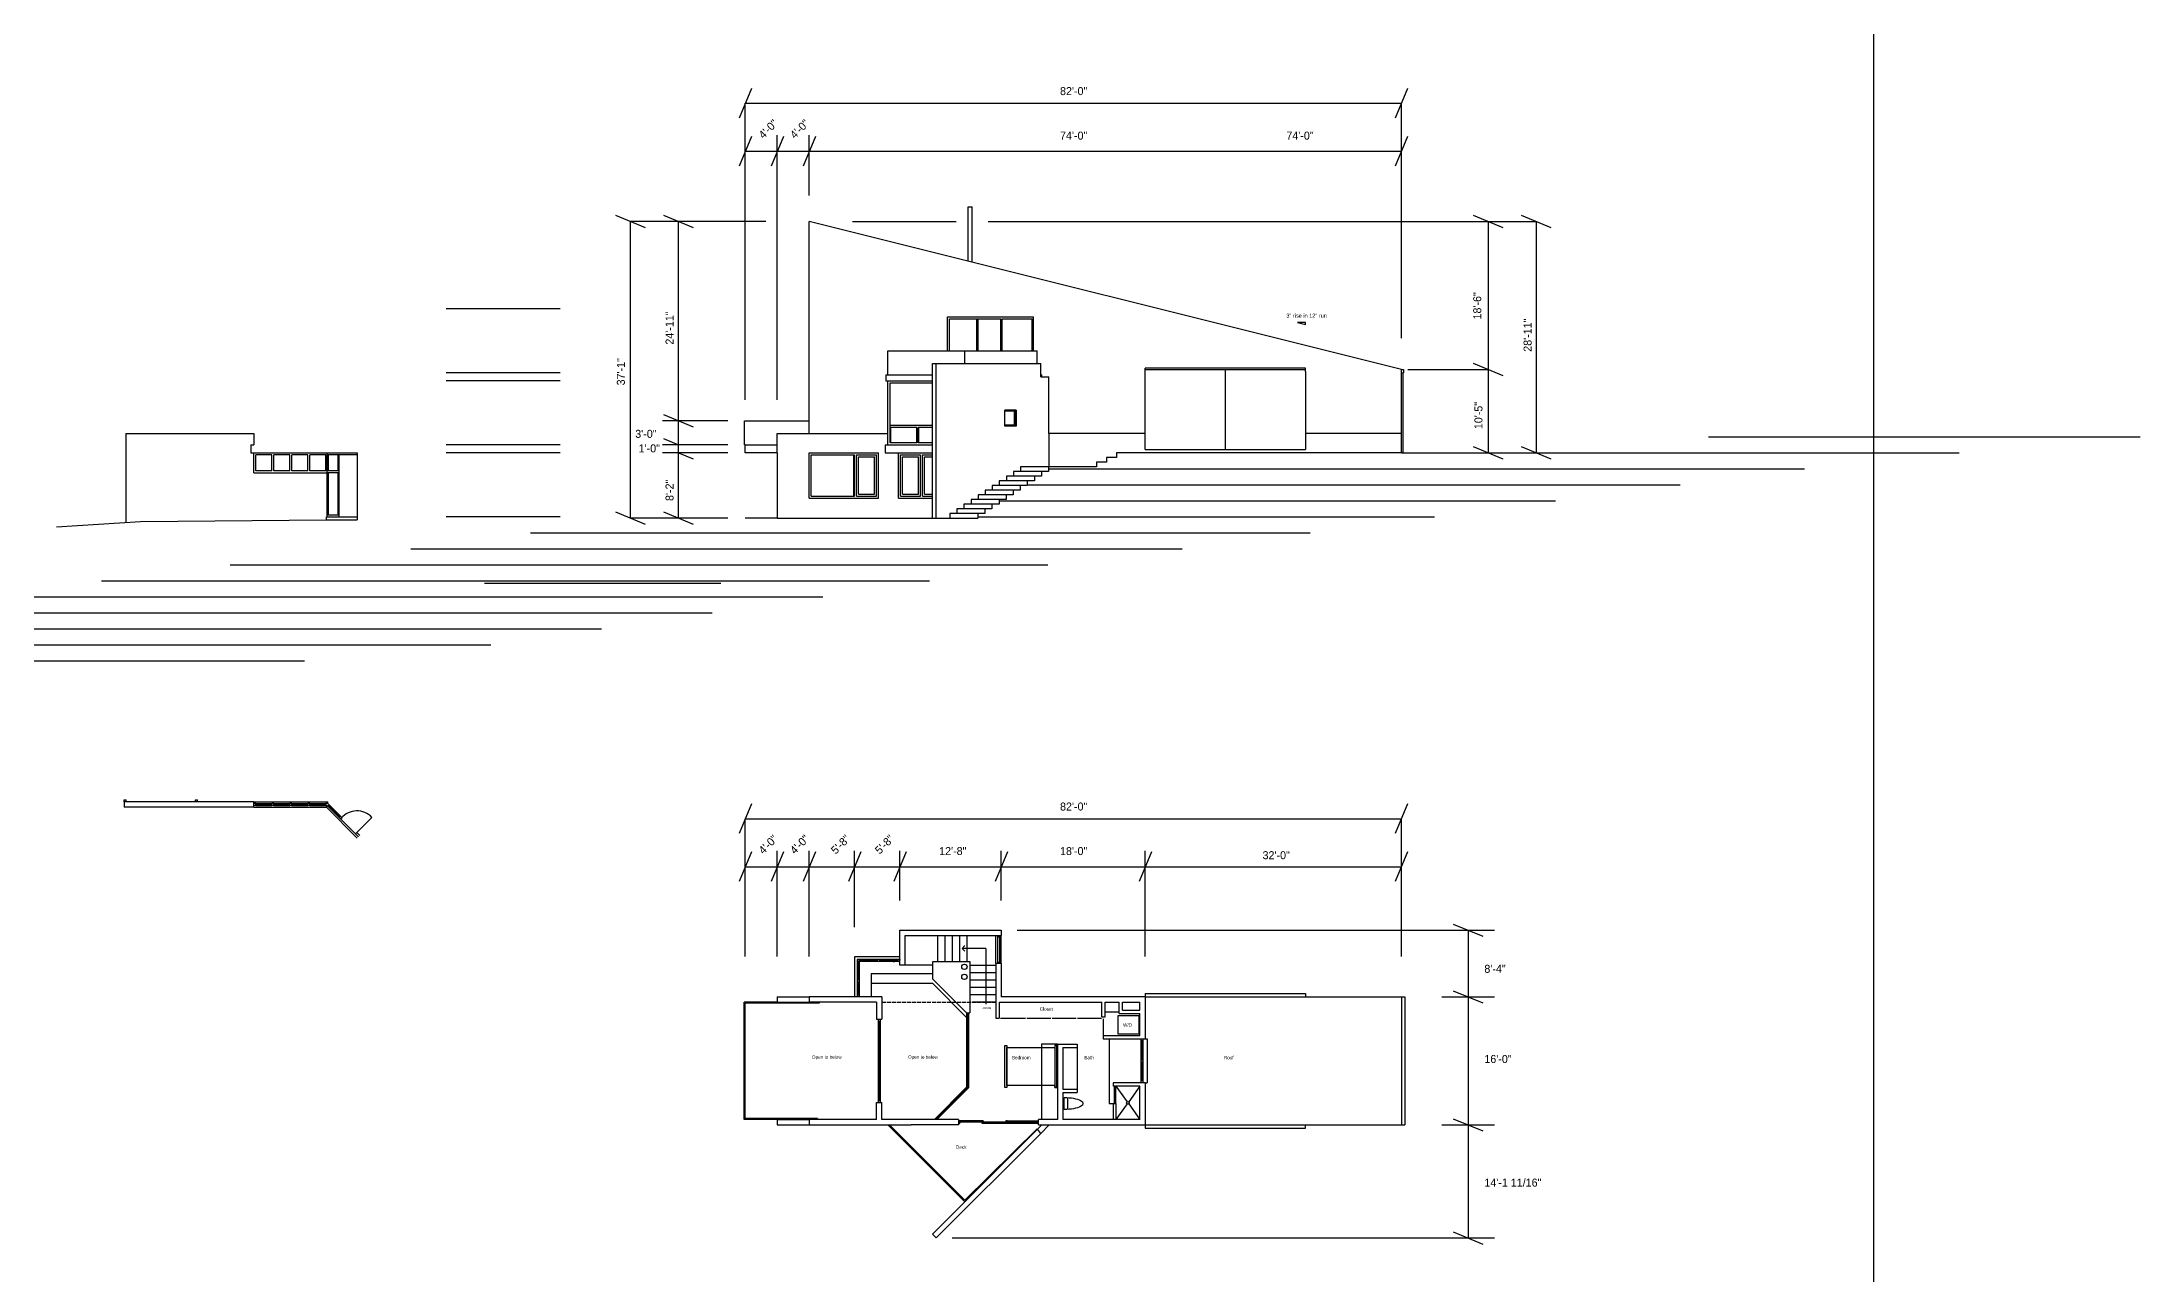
# Model space of a CAD drawing. Header units: inches. Extents: x -18511 to 1840, y 602 to 7454.
# Drawn here: x -6371 to -3224, y 2549 to 4397 of the extents above; entities that cross this region are included whole.
import ezdxf

# ---------------------------------------------------------------- set-up
doc = ezdxf.new("R2010")
doc.units = ezdxf.units.IN
doc.header["$LTSCALE"] = 0.5
doc.header["$MEASUREMENT"] = 0
doc.linetypes.add('ACAD_ISO02W100', pattern=[15, 12, -3])
for name, color, linetype in [('A-doors', 254, 'Continuous'), ('A-Elev-North', 7, 'Continuous'), ('A-Elev-South', 7, 'Continuous'), ('A-fixtures', 140, 'Continuous'), ('A-furniture', 33, 'Continuous'), ('A-glazing', 252, 'Continuous'), ('A-millwork', 252, 'Continuous'), ('A-roof', 253, 'Continuous'), ('A-soffit', 251, 'ACAD_ISO02W100'), ('A-stairs', 252, 'Continuous'), ('A-text', 254, 'Continuous'), ('A-walls', 7, 'Continuous'), ('construction', 160, 'Continuous'), ('dimensions', 253, 'Continuous')]:
    doc.layers.add(name, color=color, linetype=linetype)

msp = doc.modelspace()

# ---------------------------------------------------------------- linework, layer by layer
at = {"layer": 'A-doors'}
for p, q in [((-6247.5, 3257.8, -5147.6), (-6247.5, 3260.6, -5147.6)), ((-6247.5, 3260.6, -5147.6), (-6244.5, 3260.6, -5147.6)), ((-6244.5, 3257.8, -5147.6), (-6244.5, 3260.6, -5147.6)), ((-6140.5, 3260.6, -5147.6), (-6137.5, 3260.6, -5147.6)), ((-6140.5, 3257.8, -5147.6), (-6140.5, 3260.6, -5147.6)), ((-6137.5, 3257.8, -5147.6), (-6137.5, 3260.6, -5147.6)), ((-5899.9, 3210.1, -5147.6), (-5875.9, 3234.1, -5147.6)), ((-5119, 2931.7), (-5111, 2931.7)), ((-5116.5, 2931.7), (-5116.5, 2806.7)), ((-5116.5, 2928.7), (-5113.5, 2928.7)), ((-5113.5, 2931.7), (-5113.5, 2806.7)), ((-5116.5, 2809.7), (-5113.5, 2809.7))]:
    msp.add_line(p, q, dxfattribs=at)
msp.add_arc((-5898.4, 3213.7, -5147.6), 30.4, 42.2483, 140.4556, dxfattribs=at)
at = {"layer": 'A-Elev-North', "color": 252}
for p, q in [((-5098.6, 3796.3, -15442.7), (-5098.6, 3886.3, -15442.7)), ((-5058.8, 3796.3, -30096.6), (-5058.8, 3819.3, -30227)), ((-5056.7, 3796.3, -30084.6), (-5056.7, 3819.3, -30215)), ((-6053, 3751.3), (-6053, 3781.3)), ((-6050, 3754.3), (-6050, 3778.3)), ((-6026, 3754.3), (-6026, 3778.3)), ((-6023, 3754.3), (-6023, 3778.3)), ((-5999, 3754.3), (-5999, 3778.3)), ((-5996, 3754.3), (-5996, 3778.3)), ((-5972, 3754.3), (-5972, 3778.3)), ((-5969, 3754.3, -5147.6), (-5969, 3778.3, -5147.6)), ((-5945, 3754.3, -10295.1), (-5945, 3778.3, -10295.1)), ((-5943.2, 3685.3, -5147.6), (-5943.2, 3781.3, -5147.6)), ((-5942, 3754.3, -5147.6), (-5942, 3778.3, -5147.6)), ((-5940.9, 3754.3, -5147.6), (-5940.9, 3778.3, -5147.6)), ((-5926.7, 3754.3, -5147.6), (-5926.7, 3778.3, -5147.6)), ((-5925, 3685.3, -5147.6), (-5925, 3778.3, -5147.6)), ((-5220.1, 3713.3, 7542.3), (-5220.1, 3781.3, 7542.3)), ((-5217.1, 3716.3, 7542.3), (-5217.1, 3778.3, 7542.3)), ((-5153.1, 3716.3, 0), (-5153.1, 3778.3, 0)), ((-5152.1, 3716.3, 0), (-5152.1, 3778.3, 0)), ((-5149.1, 3716.3), (-5149.1, 3778.3)), ((-5119.1, 3716.3), (-5119.1, 3778.3)), ((-5116.1, 3713.3, -30109.7), (-5116.1, 3781.3, -30109.7)), ((-5086.1, 3713.3, 15716.9), (-5086.1, 3781.3, 15716.9)), ((-5083.1, 3716.3, 15716.9), (-5083.1, 3778.3, 15716.9)), ((-5053.1, 3716.3, 15716.9), (-5053.1, 3778.3, 15716.9)), ((-5050.1, 3716.3, 15717), (-5050.1, 3778.3, 15717)), ((-5942, 3688.3, -5147.6), (-5942, 3751.3, -5147.6)), ((-5940.9, 3688.3, -5147.6), (-5940.9, 3751.3, -5147.6)), ((-5926.7, 3688.3, -5147.6), (-5926.7, 3751.3, -5147.6)), ((-5146.1, 3719.3), (-5146.1, 3775.3)), ((-5122.1, 3719.3), (-5122.1, 3775.3)), ((-5080.1, 3719.3, 15716.9), (-5080.1, 3775.3, 15716.9)), ((-5056.1, 3719.3, 15716.9), (-5056.1, 3775.3, 15716.9)), ((-5047.1, 3719.3, 15717), (-5047.1, 3775.3, 15717)), ((-5117.6, 3021.2), (-5117.6, 3018.2)), ((-5114.6, 3021.2), (-5114.6, 3018.2))]:
    msp.add_line(p, q, dxfattribs=at)
at = {"layer": 'A-Elev-North', "color": 251}
for p, q in [((-5097.5, 3796.3, -15442.7), (-5097.5, 3819.3, -15442.7)), ((-5055.6, 3796.3, -30084.6), (-5055.6, 3819.3, -30084.6))]:
    msp.add_line(p, q, dxfattribs=at)
at = {"layer": 'A-Elev-North'}
for p, q in [((-5707.1, 3585.4), (-5352.5, 3585.4)), ((-5084.1, 3021.2), (-5084.1, 3020.2))]:
    msp.add_line(p, q, dxfattribs=at)
at = {"layer": 'A-Elev-North', "color": 253}
for p, q in [((-5152.1, 3025.2), (-5152.1, 2965.2)), ((-5084.1, 3025.2), (-5152.1, 3025.2)), ((-5034.6, 2999.7), (-5127, 2999.7)), ((-5127, 2999.7), (-5127, 2965.2)), ((-5127, 2999.7), (-5127, 2965.2)), ((-5034.6, 3012.7), (-5076.1, 3012.7))]:
    msp.add_line(p, q, dxfattribs=at)
at = {"layer": 'A-Elev-South', "color": 253}
for p, q in [((-5306.9, 4327.6), (-5325.3, 4283.2)), ((-4322.9, 4327.6), (-4341.3, 4283.2)), ((-5316.1, 4257.4), (-5316.1, 4305.4)), ((-5316.1, 4305.4), (-4332.1, 4305.4)), ((-4332.1, 4257.4), (-4332.1, 4305.4)), ((-5306.9, 4255.6), (-5325.3, 4211.2)), ((-5258.9, 4255.6), (-5277.3, 4211.2)), ((-5210.9, 4255.6), (-5229.3, 4211.2)), ((-5220.1, 4167.1), (-5220.1, 4257.4)), ((-4322.9, 4255.6), (-4341.3, 4211.2)), ((-5316.1, 4233.4), (-4332.1, 4233.4)), ((-5510.4, 4137.4), (-5466.1, 4119.1)), ((-5488.3, 3683.3), (-5488.3, 4128.3)), ((-5438.4, 4137.4), (-5394.1, 4119.1)), ((-5416.3, 3683.3), (-5416.3, 4128.3)), ((-4332.1, 3906.3), (-5220.1, 4128.3)), ((-4224.3, 4137.4), (-4180, 4119.1)), ((-4152.3, 4137.4), (-4108, 4119.1)), ((-5102.1, 3934.3, -15442.7), (-5010.5, 3934.3, -15442.7)), ((-5010.5, 3934.3), (-4878.2, 3934.3)), ((-4986.8, 3915.3, 0), (-4986.8, 3934.3, 0)), ((-4878.2, 3915.3), (-4878.2, 3934.3)), ((-5035.5, 3683.3, -15442.7), (-5035.5, 3915.3, -15442.7)), ((-5035.5, 3915.3, -22328), (-4873, 3915.3, -20666.7)), ((-5029.8, 3683.3), (-5029.8, 3915.3)), ((-4873, 3895.3), (-4873, 3915.3)), ((-4716.1, 3906.2), (-4716.1, 3908.2)), ((-4716.1, 3906.2), (-4476.1, 3906.2, 5147.6)), ((-4716.1, 3903.2), (-4716.1, 3906.2)), ((-4716.1, 3903.2), (-4716.1, 3903.2)), ((-4476.1, 3903.2, 5147.6), (-4476.1, 3908.2, 5147.6)), ((-4476.1, 3903.2, 5147.6), (-4476.1, 3786.3)), ((-4476.1, 3903.2, 5147.6), (-4476.1, 3903.2, 5147.6)), ((-4322.7, 3906.3), (-4202.2, 3906.3)), ((-4224.3, 3915.4), (-4180, 3897.1)), ((-5105.3, 3898.3, -15442.7), (-5035.5, 3898.3, -32614.7)), ((-5105.3, 3889.3, -15442.7), (-5035.5, 3889.3, -32614.7)), ((-4873, 3898.3, -15442.7), (-4871.4, 3898.3, -15442.7)), ((-4873, 3895.3, -15442.7), (-4860.8, 3895.3, -10326.7)), ((-4871.4, 3895.3, -15442.7), (-4871.4, 3898.3, -15442.7)), ((-5438.4, 3838.4, -5147.6), (-5394.1, 3820.1, -5147.6)), ((-4909.6, 3845.3), (-4926.6, 3845.3)), ((-4926.6, 3821.3, 2573.8), (-4926.6, 3845.3, 2573.8)), ((-4909.6, 3845.3), (-4909.6, 3821.3)), ((-6244.8, 3810.3, -10295.1), (-6053, 3810.3, -10295.1)), ((-5268.1, 3810.3, -10845.7), (-5102.1, 3810.3, -9488.4)), ((-5268.1, 3781.3, -3792.4), (-5268.1, 3810.3, -16232.3)), ((-4909.6, 3821.3), (-4926.6, 3821.3)), ((-4332.1, 3810.3, -4941.7), (-4476.1, 3810.3)), ((-6057.3, 3793.3), (-6053, 3793.3, -260.4)), ((-5438.4, 3802.4, -5147.6), (-5416.3, 3793.3, -5147.6)), ((-5416.3, 3781.3), (-5394.1, 3772.1)), ((-5316.1, 3793.3, -21140.9), (-5268.1, 3793.3, -10845.7)), ((-5220.1, 3781.3, 7542.3), (-5116.1, 3781.3, 894.8)), ((-5106.4, 3793.3, -15442.7), (-5035.5, 3793.3, -19746.9)), ((-5106.4, 3781.3, -15442.7), (-5035.5, 3781.3, -19746.9)), ((-5106.4, 3781.3, 274.2), (-5102.1, 3781.3, 0)), ((-4224.3, 3790.4, -5147.6), (-4180, 3772.1, -5147.6)), ((-4152.3, 3790.4, -5147.6), (-4108, 3772.1, -5147.6)), ((-6053, 3751.3), (-5943.2, 3751.3, -7015.4)), ((-4882.5, 3746.3), (-4924.5, 3746.3)), ((-4871.9, 3753.3), (-4913.9, 3753.3)), ((-4861.3, 3760.3), (-4903.3, 3760.3)), ((-5220.1, 3713.3, -22567.4), (-5116.1, 3713.3, -30109.7)), ((-5217.1, 3716.3, -22759.2), (-5152.1, 3716.3, -26913.8)), ((-5149.1, 3716.3, -27105.6), (-5119.1, 3716.3, -29918)), ((-5146.1, 3719.3, -27297.3), (-5122.1, 3719.3, -29726.2)), ((-5086.1, 3713.3, -15415.5), (-5035.5, 3713.3, -18652.1)), ((-5083.1, 3716.3, -11388.6), (-5053.1, 3716.3, -14201)), ((-5080.1, 3719.3, -11580.4), (-5056.1, 3719.3, -14009.3)), ((-5050.1, 3716.3, -11388.6), (-5035.5, 3716.3, -12760.8)), ((-5047.1, 3719.3, -11580.4), (-5035.5, 3719.3, -12758.1)), ((-4924.9, 3718.3), (-4966.9, 3718.3)), ((-4914.3, 3725.3), (-4956.3, 3725.3)), ((-4903.7, 3732.3), (-4945.7, 3732.3)), ((-4893.1, 3739.3), (-4935.1, 3739.3)), ((-5944.2, 3685.3, 2968.9), (-5897.8, 3685.3, 9092.1)), ((-5510.4, 3692.4, -33902.1), (-5466.1, 3674.1, -33902.1)), ((-5438.4, 3692.4, -33902.1), (-5394.1, 3674.1, -33902.1)), ((-4956.7, 3690.3), (-5009.3, 3690.3)), ((-4956.7, 3697.3), (-4998.7, 3697.3)), ((-4946.1, 3704.3), (-4988.1, 3704.3)), ((-4935.5, 3711.3), (-4977.5, 3711.3)), ((-5306.9, 3254.4), (-5325.3, 3210.1)), ((-4322.9, 3254.4), (-4341.3, 3210.1)), ((-5316.1, 3232.3), (-4332.1, 3232.3)), ((-5316.1, 3184.3), (-5316.1, 3232.3)), ((-4332.1, 3184.3), (-4332.1, 3232.3)), ((-5306.9, 3182.4), (-5325.3, 3138.1)), ((-5258.9, 3182.4), (-5277.3, 3138.1)), ((-5210.9, 3182.4), (-5229.3, 3138.1)), ((-5220.1, 3025.8), (-5220.1, 3184.3)), ((-5142.9, 3182.4), (-5161.3, 3138.1)), ((-5152.1, 3069.7), (-5152.1, 3184.3)), ((-5074.9, 3182.4), (-5093.3, 3138.1)), ((-5084.1, 3109.8), (-5084.1, 3184.3)), ((-4922.9, 3182.4), (-4941.3, 3138.1)), ((-4932.1, 3109.8), (-4932.1, 3184.3)), ((-4706.9, 3182.4), (-4725.3, 3138.1)), ((-4716.1, 3025.8), (-4716.1, 3184.3)), ((-4322.9, 3182.4), (-4341.3, 3138.1)), ((-5316.1, 3160.3), (-4332.1, 3160.3)), ((-4908.1, 3065.2), (-4192.7, 3065.2)), ((-4254.3, 3074.4), (-4209.9, 3056.1)), ((-5268.1, 2965.2), (-5220.1, 2965.2, -5132.2)), ((-4271.5, 2965.2), (-4192.7, 2965.2)), ((-4254.3, 2974.4), (-4209.9, 2956.1)), ((-5268.1, 2957.2), (-5220.1, 2957.2, -5132.2)), ((-5268.1, 2781.2), (-5220.1, 2781.2)), ((-5268.1, 2773.2), (-5220.1, 2773.2)), ((-4271.5, 2773.2), (-4192.7, 2773.2)), ((-4254.3, 2782.4), (-4209.9, 2764.1)), ((-4254.3, 2612.7), (-4209.9, 2594.4)), ((-5005.8, 2603.5), (-4192.7, 2603.5))]:
    msp.add_line(p, q, dxfattribs=at)
at = {"layer": 'A-Elev-South', "color": 252}
for p, q in [((-5316.1, 3860.6), (-5316.1, 4257.4)), ((-5268.1, 3860.6), (-5268.1, 4257.4)), ((-4332.1, 3953), (-4332.1, 4257.4)), ((-5012.8, 3985.3, -15442.7), (-4883.8, 3985.3, -15442.7)), ((-5012.8, 3934.3, -15442.7), (-5012.8, 3985.3, -15442.7)), ((-5009.8, 3982.3, -15442.7), (-4966.8, 3982.3, 753.3)), ((-5009.8, 3934.3, -15442.7), (-5009.8, 3982.3, -15442.7)), ((-4968.8, 3934.3), (-4968.8, 3982.3)), ((-4966.8, 3982.3), (-4932.7, 3982.3)), ((-4966.8, 3934.3), (-4966.8, 3982.3)), ((-4932.7, 3934.3), (-4932.7, 3982.3)), ((-4930.7, 3982.3), (-4885.8, 3982.3, -15442.7)), ((-4930.7, 3934.3), (-4930.7, 3982.3)), ((-4885.8, 3934.3), (-4885.8, 3982.3)), ((-4883.8, 3934.3), (-4883.8, 3985.3)), ((-4332.1, 3906.3), (-4329.1, 3906.3)), ((-4332.1, 3901.3), (-4329.1, 3901.3)), ((-4330.1, 3901.3), (-4330.1, 3781.3, -5147.6)), ((-4329.1, 3906.3), (-4329.1, 3901.3)), ((-4912.4, 3843.7, 152.4), (-4926.6, 3843.7, 2316.2)), ((-4912.4, 3822.8, -257.6), (-4912.4, 3843.7, -257.6)), ((-5035.5, 3822.3, -19661.2), (-5098.6, 3822.3, -15442.7)), ((-5058.8, 3819.3, -15442.7), (-5098.6, 3819.3, -15442.7)), ((-5035.5, 3819.3, -33196.2), (-5056.7, 3819.3, -30084.6)), ((-4912.4, 3822.8, 152.4), (-4926.6, 3822.8, 2316.2)), ((-6026, 3778.3), (-6050, 3778.3)), ((-5999, 3778.3), (-6023, 3778.3)), ((-5972, 3778.3), (-5996, 3778.3)), ((-5945, 3778.3, -5147.6), (-5969, 3778.3, -5147.6)), ((-5897.8, 3778.3, -5147.6), (-5942, 3778.3, -5147.6)), ((-5217.1, 3778.3, 7350.5), (-5152.1, 3778.3, 3195.9)), ((-5149.1, 3778.3, 3004.1), (-5119.1, 3778.3, 191.8)), ((-5058.8, 3796.3, -15442.7), (-5098.6, 3796.3, -15442.7)), ((-5083.1, 3778.3, 18721.1), (-5053.1, 3778.3, 15908.7)), ((-5035.5, 3796.3, -33196.2), (-5056.7, 3796.3, -30084.6)), ((-5050.1, 3778.3, 18721.1), (-5035.5, 3778.3, 17348.9)), ((-4332.1, 3781.3), (-3495.7, 3781.3)), ((-6026, 3754.3), (-6050, 3754.3)), ((-5999, 3754.3), (-6023, 3754.3)), ((-5972, 3754.3), (-5996, 3754.3)), ((-5945, 3754.3, -5147.6), (-5969, 3754.3, -5147.6)), ((-5926.7, 3754.3, -5147.6), (-5942, 3754.3, -5147.6)), ((-5926.7, 3751.3, -5147.6), (-5942, 3751.3, -5147.6)), ((-5146.1, 3775.3, 2812.4), (-5122.1, 3775.3, 383.5)), ((-5080.1, 3775.3, 18529.3), (-5056.1, 3775.3, 16100.5)), ((-5047.1, 3775.3, 18529.3), (-5035.5, 3775.3, 17351.6)), ((-5638.1, 3661.3), (-4474.1, 3661.3)), ((-5633.1, 3661.3, -5147.6), (-4469.1, 3661.3, -5147.6)), ((-6872.3, 3541.3), (-5365.7, 3541.3)), ((-5316.1, 3025.8), (-5316.1, 3184.3)), ((-5268.1, 3025.8), (-5268.1, 3184.3)), ((-4332.1, 3025.8), (-4332.1, 3184.3))]:
    msp.add_line(p, q, dxfattribs=at)
at = {"layer": 'A-Elev-South', "color": 7}
for p, q in [((-5220.1, 3810.3), (-5220.1, 4128.3)), ((-4981.9, 4068.7), (-4981.9, 4150.2)), ((-4981.9, 4150.2), (-4975.9, 4150.2)), ((-4975.9, 4067.2), (-4975.9, 4150.2)), ((-5317.1, 3793.3, -15993.3), (-5317.1, 3829.3, -15993.3)), ((-5317.1, 3829.3, -15993.3), (-5220.1, 3829.3, -5147.6)), ((-5317.1, 3829.3, -15993.3), (-5241.4, 3829.3, -5147.6)), ((-6057.3, 3781.3), (-5897.8, 3781.3, -9678)), ((-5316.1, 3793.3, -15993.3), (-5317.1, 3793.3, -15921.8)), ((-5316.1, 3781.3, -10845.7), (-5316.1, 3793.3, -15993.3)), ((-5268.1, 3781.3, -3792.4), (-5316.1, 3781.3, -10845.7)), ((-4759.4, 3781.3), (-4759.4, 3774.3)), ((-4882.5, 3746.3), (-4882.5, 3739.3)), ((-4871.9, 3746.3), (-4882.5, 3746.3)), ((-4871.9, 3753.3), (-4871.9, 3746.3)), ((-4861.3, 3753.3), (-4871.9, 3753.3)), ((-4789.4, 3760.3, 10246.8), (-4866.8, 3760.3, 5099.2)), ((-4861.3, 3760.3), (-4861.3, 3753.3)), ((-4774.4, 3767.3), (-4789.4, 3767.3, 2864.1)), ((-4789.4, 3767.3), (-4789.4, 3760.3)), ((-4774.4, 3774.3), (-4774.4, 3767.3)), ((-4767.4, 3774.3), (-4774.4, 3774.3)), ((-4759.4, 3774.3), (-4767.4, 3774.3)), ((-4924.9, 3718.3), (-4924.9, 3711.3)), ((-4914.3, 3718.3), (-4924.9, 3718.3)), ((-4914.3, 3725.3), (-4914.3, 3718.3)), ((-4903.7, 3725.3), (-4914.3, 3725.3)), ((-4903.7, 3732.3), (-4903.7, 3725.3)), ((-4893.1, 3732.3), (-4903.7, 3732.3)), ((-4893.1, 3739.3), (-4893.1, 3732.3)), ((-4882.5, 3739.3), (-4893.1, 3739.3)), ((-5268.1, 3683.3, -33902.1), (-5316.1, 3683.3, -40955.4)), ((-5268.1, 3683.3, -33902.1), (-4967.3, 3683.3, 11357.2)), ((-4967.3, 3690.3), (-4967.3, 3683.3)), ((-4946.1, 3697.3), (-4956.7, 3697.3)), ((-4956.7, 3697.3), (-4956.7, 3690.3)), ((-4946.1, 3704.3), (-4946.1, 3697.3)), ((-4935.5, 3704.3), (-4946.1, 3704.3)), ((-4935.5, 3711.3), (-4935.5, 3704.3)), ((-4924.9, 3711.3), (-4935.5, 3711.3)), ((-5220.1, 2773.2), (-5067, 2773.2)), ((-5035.5, 2609.2), (-5029.8, 2603.5))]:
    msp.add_line(p, q, dxfattribs=at)
at = {"layer": 'A-Elev-South', "color": 2, "ltscale": 0.1}
for p, q in [((-5593.8, 3997.3, -20590.3), (-5764.3, 3997.3, -20590.3)), ((-5593.8, 3997.3, -20590.3), (-5764.3, 3997.3, -20590.3)), ((-5593.8, 3901.3, -20590.3), (-5764.3, 3901.3, -20590.3)), ((-5593.8, 3889.3, -20590.3), (-5764.3, 3889.3, -20590.3)), ((-5593.8, 3793.3, -20590.3), (-5764.3, 3793.3, -20590.3)), ((-5593.8, 3781.3, -20590.3), (-5764.3, 3781.3, -20590.3)), ((-5593.8, 3685.3, -20590.3), (-5764.3, 3685.3, -20590.3))]:
    msp.add_line(p, q, dxfattribs=at)
at = {"layer": 'A-Elev-South', "color": 251}
for p, q in [((-5102.1, 3898.3, -15442.7), (-5102.1, 3934.3, -15442.7)), ((-4476.1, 3908.2, 5147.6), (-4716.1, 3908.2)), ((-5105.3, 3898.3, -15442.7), (-5105.3, 3889.3, -15442.7)), ((-5102.1, 3793.3, -15442.7), (-5102.1, 3889.3, -15442.7)), ((-4860.8, 3810.3, -10326.7), (-4860.8, 3895.3, -10326.7)), ((-4911.4, 3821.3, -257.6), (-4911.4, 3845.3, -257.6)), ((-6053, 3810.3, -10295.1), (-6053, 3793.3, -10295.1)), ((-4860.1, 3760.3), (-4860.1, 3810.3)), ((-6057.3, 3793.3), (-6057.3, 3781.3)), ((-5106.4, 3793.3, -15442.7), (-5106.4, 3781.3, -15442.7)), ((-4924.5, 3746.3), (-4924.5, 3739.3)), ((-4913.9, 3753.3), (-4913.9, 3746.3)), ((-4903.3, 3760.3), (-4903.3, 3753.3)), ((-4966.9, 3718.3), (-4966.9, 3711.3)), ((-4956.3, 3725.3), (-4956.3, 3718.3)), ((-4945.7, 3732.3), (-4945.7, 3725.3)), ((-4935.1, 3739.3), (-4935.1, 3732.3)), ((-5944.2, 3680.8, -6608.7), (-5944.2, 3685.3, -5147.6)), ((-5009.3, 3690.3), (-5009.3, 3683.3)), ((-4998.7, 3697.3), (-4998.7, 3690.3)), ((-4988.1, 3704.3), (-4988.1, 3697.3)), ((-4977.5, 3711.3), (-4977.5, 3704.3)), ((-5944.2, 3680.8, -6608.7), (-5897.8, 3680.8, -5147.6)), ((-4925.1, 2779), (-4876.1, 2779)), ((-4923.1, 2779), (-4876.1, 2779))]:
    msp.add_line(p, q, dxfattribs=at)
at = {"layer": 'A-Elev-South'}
for p, q in [((-4716.1, 3786.3), (-4716.1, 3903.2)), ((-4596.1, 3786.3), (-4596.1, 3906.2)), ((-4332.1, 3786.3), (-4332.1, 3906.3)), ((-4332.1, 3781.3), (-4332.1, 3894.3)), ((-6244.8, 3810.3, -5147.6), (-6244.8, 3676.9, -5147.6)), ((-4716.1, 3810.3), (-4860.8, 3810.3)), ((-5897.8, 3781.3, -9678), (-5897.8, 3680.8, -9678)), ((-5268.1, 3781.3, -550.6), (-5268.1, 3683.3, -550.6)), ((-4330.1, 3781.3, 0), (-4759.4, 3781.3, 5147.6)), ((-4716.1, 3786.3), (-4476.1, 3786.3)), ((-5942, 3688.3, -5147.6), (-5926.7, 3688.3, -5147.6)), ((-6348.8, 3670.3, -10295.1), (-6222.8, 3678.3)), ((-6222.8, 3678.3), (-5944.2, 3680.8, -6608.7))]:
    msp.add_line(p, q, dxfattribs=at)
at = {"layer": 'A-Elev-South', "color": 250}
msp.add_line((-4910.7, 3821.3), (-4910.7, 3845.3), dxfattribs=at)
at = {"layer": 'A-Elev-South', "color": 126}
for p, q in [((-3871.6, 3805.3, -10295.1), (-3224.5, 3805.3, -10295.1)), ((-4861.3, 3757.3), (-3727.6, 3757.3)), ((-4893.1, 3733.3), (-3914.3, 3733.3)), ((-4967.3, 3685.3, 9946.7), (-4287.5, 3685.3)), ((-4967.3, 3685.3, -146.4), (-4282.5, 3685.3, -5147.6)), ((-4935.5, 3709.3), (-4100.9, 3709.3)), ((-5817.6, 3637.3), (-4660.7, 3637.3)), ((-6281.4, 3589.3), (-5039.9, 3589.3)), ((-6088.2, 3613.3), (-4862.2, 3613.3)), ((-6554.5, 3565.3), (-5199.7, 3565.3)), ((-7373, 3493.3), (-5697.8, 3493.3)), ((-7203.1, 3517.3), (-5531.8, 3517.3)), ((-7694.1, 3469.3), (-5976.9, 3469.3))]:
    msp.add_line(p, q, dxfattribs=at)
at = {"layer": 'A-fixtures'}
for p, q in [((-4837.6, 2796.2), (-4837.6, 2814.2)), ((-4832.6, 2814.1), (-4832.6, 2796.4)), ((-4760.1, 2831.2), (-4743.3, 2807.9)), ((-4743.3, 2804.6), (-4760.1, 2781.2)), ((-4724.1, 2831.2), (-4740.9, 2807.9)), ((-4740.9, 2804.6), (-4724.1, 2781.2))]:
    msp.add_line(p, q, dxfattribs=at)
msp.add_lwpolyline([(-4725.6, 2937), (-4725.6, 2909), (-4756.6, 2909), (-4756.6, 2937), (-4725.6, 2937)], dxfattribs=at)
msp.add_circle((-4742.1, 2806.2), 2, dxfattribs=at)
at = {"layer": 'A-fixtures', "extrusion": (0, 0, -1)}
msp.add_ellipse((-4837.6, 2805.2), major_axis=(-28, 0), ratio=0.321429, start_param=1.570796, end_param=4.712389, dxfattribs=at)
at = {"layer": 'A-furniture'}
msp.add_lwpolyline([(-4848.6, 2829.2), (-4848.6, 2892.2), (-4851.6, 2892.2), (-4851.6, 2829.2), (-4848.6, 2829.2), (-4851.6, 2829.2), (-4851.6, 2832.2), (-4923.6, 2832.2), (-4923.6, 2829.2), (-4923.6, 2829.2), (-4926.6, 2829.2), (-4926.6, 2892.2), (-4923.6, 2892.2), (-4923.6, 2889.2), (-4923.6, 2832.2), (-4923.6, 2889.2), (-4851.6, 2889.2)], dxfattribs=at)
at = {"layer": 'A-glazing'}
for p, q in [((-5098.6, 3886.3, -41180.5), (-5035.5, 3886.3, -45570.1)), ((-6050, 3255.3, -5147.6), (-6026, 3255.3, -5147.6)), ((-6050, 3252.3, -5147.6), (-6026, 3252.3, -5147.6)), ((-6023, 3255.3, -5147.6), (-5999, 3255.3, -5147.6)), ((-6023, 3253.8, -5147.6), (-6023, 3253.8, -5147.6)), ((-6023, 3252.3, -5147.6), (-5999, 3252.3, -5147.6)), ((-5996, 3255.3, -5147.6), (-5972, 3255.3, -5147.6)), ((-5996, 3252.3, -5147.6), (-5972, 3252.3, -5147.6)), ((-5969, 3255.3, -5147.6), (-5945, 3255.3, -5147.6)), ((-5969, 3252.3, -5147.6), (-5945, 3252.3, -5147.6)), ((-5942, 3251.1, -5147.6), (-5925, 3234.1, -5147.6)), ((-5939.8, 3253.2, -5147.6), (-5922.9, 3236.2, -5147.6)), ((-4937.6, 3057.2), (-4937.6, 3015.2)), ((-4937.6, 3055.2), (-4934.6, 3055.2)), ((-4934.6, 3057.2), (-4934.6, 3015.2)), ((-5148.1, 3021.2), (-5148.1, 3018.2)), ((-5084.1, 3021.2), (-5148.1, 3021.2)), ((-5145.1, 3018.2), (-5145.1, 3021.2)), ((-5092.1, 3021.2), (-5094.1, 3021.2)), ((-5087.1, 3021.2), (-5087.1, 3018.2)), ((-5148.1, 3018.2), (-5145.1, 3018.2)), ((-5148.1, 3018.2), (-5148.1, 2965.2)), ((-5148.1, 2990.7), (-5145.1, 2990.7)), ((-5146.6, 2990.7), (-5146.6, 3018.2)), ((-5145.1, 3019.7), (-5117.6, 3019.7)), ((-5145.1, 3018.2), (-5145.1, 2965.2)), ((-5084.1, 3018.2), (-5145.1, 3018.2)), ((-5114.6, 3019.7), (-5087.1, 3019.7)), ((-5094.1, 3018.2), (-5092.1, 3018.2)), ((-4937.6, 3017.2), (-4934.6, 3017.2)), ((-5148.1, 2987.7), (-5145.1, 2987.7)), ((-5148.1, 2968.2), (-5145.1, 2968.2)), ((-5146.6, 2968.2), (-5146.6, 2987.7)), ((-5268.1, 2957.2), (-5316.1, 2957.2)), ((-4722.1, 2836.2), (-4722.1, 2902.2)), ((-4719.1, 2899.2), (-4722.1, 2899.2)), ((-4720.6, 2899.2), (-4720.6, 2870.7)), ((-4719.1, 2836.2), (-4719.1, 2902.2)), ((-4716.1, 2902.2), (-4713.1, 2902.2)), ((-4722.1, 2870.7), (-4719.1, 2870.7)), ((-4722.1, 2867.7), (-4719.1, 2867.7)), ((-4720.6, 2867.7), (-4720.6, 2839.2)), ((-4719.1, 2839.2), (-4722.1, 2839.2)), ((-4716.1, 2836.2), (-4713.1, 2836.2)), ((-4986.8, 2657.9, 0), (-5102.1, 2773.2, 0)), ((-4996.1, 2779), (-4996.1, 2777.2)), ((-4996.1, 2775.5), (-4994.1, 2775.5)), ((-4994.1, 2779), (-4994.1, 2775.5)), ((-4961.1, 2779), (-4961.1, 2775.5)), ((-4961.1, 2775.5), (-4959.1, 2775.5)), ((-4959.1, 2779), (-4959.1, 2775.5)), ((-4959.1, 2775.5), (-4876.1, 2775.5)), ((-4925.1, 2779), (-4925.1, 2775.5)), ((-4925.1, 2775.5), (-4876.1, 2775.5)), ((-4923.1, 2779), (-4923.1, 2775.5)), ((-4878.1, 2779), (-4878.1, 2775.5))]:
    msp.add_line(p, q, dxfattribs=at)
at = {"layer": 'A-glazing', "color": 254}
for p, q in [((-6050, 3255.3, -5147.6), (-6053, 3255.3, -5147.6)), ((-6050, 3252.3, -5147.6), (-6053, 3252.3, -5147.6)), ((-6050, 3252.3, -5147.6), (-6050, 3255.3, -5147.6)), ((-6026, 3252.3, -5147.6), (-6026, 3255.3, -5147.6)), ((-6023, 3255.3, -5147.6), (-6026, 3255.3, -5147.6)), ((-6023, 3252.3, -5147.6), (-6026, 3252.3, -5147.6)), ((-6023, 3252.3, -5147.6), (-6023, 3255.3, -5147.6)), ((-5999, 3252.3, -5147.6), (-5999, 3255.3, -5147.6)), ((-5996, 3255.3, -5147.6), (-5999, 3255.3, -5147.6)), ((-5996, 3252.3, -5147.6), (-5999, 3252.3, -5147.6)), ((-5996, 3252.3, -5147.6), (-5996, 3255.3, -5147.6)), ((-5972, 3252.3, -5147.6), (-5972, 3255.3, -5147.6)), ((-5969, 3255.3, -5147.6), (-5972, 3255.3, -5147.6)), ((-5969, 3252.3, -5147.6), (-5972, 3252.3, -5147.6)), ((-5969, 3252.3, -5147.6), (-5969, 3255.3, -5147.6)), ((-5942, 3255.3, -5147.6), (-5945, 3255.3, -5147.6)), ((-5945, 3252.3, -5147.6), (-5945, 3255.3, -5147.6)), ((-5943.2, 3252.3, -5147.6), (-5945, 3252.3, -5147.6)), ((-5942, 3251.1, -5147.6), (-5943.2, 3252.3, -5147.6)), ((-5939.8, 3253.2, -5147.6), (-5942, 3255.3, -5147.6)), ((-5942, 3251.1, -5147.6), (-5939.8, 3253.2, -5147.6)), ((-5925, 3234.1, -5147.6), (-5922.9, 3236.2, -5147.6)), ((-5925, 3234.1, -5147.6), (-5922.9, 3232, -5147.6)), ((-5922.9, 3236.2, -5147.6), (-5920.7, 3234.1, -5147.6)), ((-5922.9, 3232, -5147.6), (-5920.7, 3234.1, -5147.6)), ((-5900.4, 3209.5, -5147.6), (-5898.3, 3211.7, -5147.6))]:
    msp.add_line(p, q, dxfattribs=at)
at = {"layer": 'A-glazing', "color": 253}
for p, q in [((-6050, 3253.8, -5147.6), (-6026, 3253.8, -5147.6)), ((-6023, 3253.8, -5147.6), (-5999, 3253.8, -5147.6)), ((-5996, 3253.8, -5147.6), (-5972, 3253.8, -5147.6)), ((-5969, 3253.8, -5147.6), (-5945, 3253.8, -5147.6)), ((-5940.9, 3252.1, -5147.6), (-5923.9, 3235.2, -5147.6))]:
    msp.add_line(p, q, dxfattribs=at)
at = {"layer": 'A-millwork'}
for p, q in [((-5268.1, 2957.2), (-5317.6, 2957.2)), ((-5317.6, 2781.2), (-5317.6, 2957.2)), ((-5205.4, 2955.7, -5147.6), (-5316.1, 2955.7)), ((-5316.1, 2782.7), (-5316.1, 2955.7)), ((-5205.4, 2957.2, -5147.6), (-5205.4, 2955.7, -5147.6)), ((-4933.1, 2933.3), (-4896, 2933.3)), ((-4894, 2933.3), (-4858, 2933.3)), ((-4856, 2933.3), (-4820, 2933.3)), ((-4818, 2933.3), (-4782, 2933.3)), ((-4779.1, 2932.2), (-4779.1, 2907.2)), ((-4755.4, 2942.2), (-4776.1, 2942.2)), ((-4770.1, 2902.2), (-4770.1, 2805.2)), ((-4713.1, 2902.2), (-4713.1, 2836.2)), ((-4847.6, 2894.2), (-4871.6, 2894.2)), ((-4871.6, 2894.2), (-4871.6, 2781.2)), ((-4818.1, 2889.2), (-4818.1, 2826.6)), ((-4770.1, 2805.2), (-4760.1, 2805.2)), ((-4764.1, 2805.2), (-4764.1, 2781.2)), ((-4762.1, 2805.2), (-4762.1, 2831.2)), ((-4760.1, 2805.2), (-4760.1, 2831.2)), ((-4760.1, 2805.2), (-4760.1, 2781.2)), ((-5268.1, 2781.2), (-5317.6, 2781.2)), ((-5207.6, 2782.7), (-5316.1, 2782.7)), ((-5207.6, 2782.7), (-5207.6, 2781.2)), ((-4986.7, 2660.1, 0), (-5099.9, 2773.3, 0)), ((-4961.1, 2779), (-4996.1, 2779)), ((-4925.1, 2777.2), (-4996.1, 2777.2)), ((-4959.1, 2779), (-4961.1, 2779)), ((-4959.1, 2779), (-4960.1, 2779)), ((-4925.1, 2777.2), (-4960.1, 2777.2)), ((-4923.1, 2779), (-4925.1, 2779)), ((-4878.1, 2777.2), (-4923.1, 2777.2)), ((-4878.1, 2777.2), (-4923.1, 2777.2)), ((-4878.2, 2767), (-4986.7, 2660.1))]:
    msp.add_line(p, q, dxfattribs=at)
at = {"layer": 'A-roof'}
for p, q in [((-4716.1, 2970.2), (-4476.1, 2970.2)), ((-4716.1, 2970.2), (-4716.1, 2965.2)), ((-4716.1, 2965.2), (-4332.1, 2965.2)), ((-4476.1, 2970.2), (-4476.1, 2965.2)), ((-4332.1, 2965.2), (-4332.1, 2773.2)), ((-4332.1, 2965.2), (-4327.1, 2965.2)), ((-4327.1, 2965.2), (-4327.1, 2773.2)), ((-4716.1, 2773.2), (-4332.1, 2773.2)), ((-4716.1, 2773.2), (-4716.1, 2768.2)), ((-4476.1, 2768.2), (-4476.1, 2773.2)), ((-4332.1, 2773.2), (-4327.1, 2773.2)), ((-4716.1, 2768.2), (-4476.1, 2768.2))]:
    msp.add_line(p, q, dxfattribs=at)
at = {"layer": 'A-soffit'}
msp.add_line((-5111, 2957.2), (-4940.1, 2957.2), dxfattribs=at)
at = {"layer": 'A-stairs'}
for p, q in [((-5027.9, 3057.2), (-5027.9, 3018.2)), ((-5016.9, 3057.2), (-5016.9, 3018.2)), ((-5005.9, 3057.2), (-5005.9, 3018.2)), ((-4994.9, 3057.2), (-4994.9, 3018.2)), ((-4983.9, 3057.2), (-4983.9, 3018.2)), ((-4940.1, 3012.2), (-4979.1, 3012.2)), ((-4940.1, 3001.2), (-4979.1, 3001.2)), ((-4940.1, 2990.2), (-4979.1, 2990.2)), ((-5035, 2985.2), (-5127, 2985.2)), ((-4984.1, 2934.4), (-5035, 2985.2)), ((-4940.1, 2979.2), (-4979.1, 2979.2)), ((-4940.1, 2968.2), (-4979.1, 2968.2)), ((-4940.1, 2957.2), (-4975.1, 2957.2))]:
    msp.add_line(p, q, dxfattribs=at)
at = {"layer": 'A-text'}
for p, q in [((-4990.9, 3037.7), (-4986.7, 3042)), ((-4955.4, 3037.7), (-4990.9, 3037.7)), ((-4990.9, 3037.7), (-4986.7, 3033.5)), ((-4955.4, 3037.7), (-4955.4, 2954.1))]:
    msp.add_line(p, q, dxfattribs=at)
at = {"layer": 'A-walls', "color": 253}
for p, q in [((-4476.1, 3976.5), (-4488.1, 3976.5)), ((-4488.1, 3976.5), (-4476.1, 3973.5, 5147.6)), ((-4476.1, 3973.5, 5147.6), (-4476.1, 3976.5, 5147.6)), ((-6053, 3257.8, -5147.6), (-5942, 3257.8, -5147.6)), ((-6053, 3249.8, -5147.6), (-5944.2, 3249.8, -5147.6)), ((-5944.2, 3249.8, -5147.6), (-5943.2, 3252.3, -5147.6)), ((-5944.2, 3249.8, -5147.6), (-5897.8, 3203.3, -5147.6)), ((-5942, 3255.3, -5147.6), (-5942, 3257.8, -5147.6)), ((-4940.1, 3015.2), (-4940.1, 3057.2)), ((-4932.1, 3015.2), (-4932.1, 3057.2)), ((-4232.1, 3065.2), (-4232.1, 2603.5)), ((-5034.6, 2991.5), (-5034.6, 3018.2)), ((-5034.6, 3018.2), (-4979.1, 3018.2)), ((-4984.2, 2941.1), (-5034.6, 2991.5)), ((-4979.1, 3018.2), (-4979.1, 2941.1)), ((-5268.1, 2965.2, -5147.6), (-5268.1, 2957.2, -5147.6)), ((-4984.1, 2941.1), (-4984.1, 2829.6)), ((-4982.9, 2941.1), (-4982.9, 2829.1)), ((-4981.4, 2941.1), (-4981.4, 2828.5)), ((-4984.1, 2829.6), (-5032.5, 2781.2)), ((-4982.9, 2829.1), (-5030.8, 2781.2)), ((-4981.4, 2828.5), (-5028.7, 2781.2)), ((-5268.1, 2781.2), (-5268.1, 2773.2)), ((-5035.5, 2609.2), (-4871.4, 2773.2)), ((-4877.1, 2766), (-4878.2, 2767))]:
    msp.add_line(p, q, dxfattribs=at)
at = {"layer": 'A-walls'}
for p, q in [((-6053, 3257.8, -5147.6), (-6247.5, 3257.8, -5147.6)), ((-6247.5, 3257.8, -5147.6), (-6247.5, 3249.8, -5147.6)), ((-6053, 3249.8, -5147.6), (-6247.5, 3249.8, -5147.6)), ((-6053, 3249.8, -5147.6), (-6053, 3257.8, -5147.6)), ((-5925, 3234.1, -5147.6), (-5896, 3205.1, -5147.6)), ((-5084.1, 3012.7), (-5084.1, 3065.2)), ((-5084.1, 3065.2), (-4932.1, 3065.2)), ((-5076.1, 3012.7), (-5076.1, 3057.2)), ((-5076.1, 3057.2), (-4932.1, 3057.2)), ((-4932.1, 3065.2), (-4932.1, 3057.2)), ((-5076.1, 3012.7), (-5084.1, 3012.7)), ((-4932.1, 3015.2), (-4940.1, 3015.2)), ((-4940.1, 3015.2), (-4940.1, 2957.2)), ((-4932.1, 3015.2), (-4932.1, 2965.2)), ((-5111, 2965.2), (-5220.1, 2965.2, -5276)), ((-5220.1, 2965.2), (-5220.1, 2957.2)), ((-5111, 2965.2), (-5111, 2957.2)), ((-4716.1, 2965.2), (-4932.1, 2965.2)), ((-4716.1, 2965.2), (-4716.1, 2902.2)), ((-5119, 2957.2), (-5220.1, 2957.2, -5286.5)), ((-5119, 2957.2), (-5119, 2931.7)), ((-5111, 2957.2), (-5111, 2931.7)), ((-4984.1, 2941.1), (-4979.1, 2941.1)), ((-4940.1, 2957.2), (-4940.1, 2933.3)), ((-4940.1, 2933.3), (-4935.1, 2933.3)), ((-4935.1, 2957.2), (-4781.1, 2957.2)), ((-4935.1, 2957.2), (-4935.1, 2933.3)), ((-4781.1, 2935.3), (-4781.1, 2957.2)), ((-4781.1, 2935.3), (-4776.1, 2935.3)), ((-4776.1, 2935.3), (-4776.1, 2957.2)), ((-4776.1, 2957.2), (-4755.4, 2957.2)), ((-4755.4, 2940.2), (-4755.4, 2957.2)), ((-4755.4, 2940.2), (-4724.1, 2940.2)), ((-4750.4, 2957.2), (-4724.1, 2957.2)), ((-4750.4, 2945.2), (-4750.4, 2957.2)), ((-4750.4, 2957.2), (-4744.1, 2957.2)), ((-4750.4, 2945.2), (-4724.1, 2945.2)), ((-4724.1, 2945.2), (-4724.1, 2957.2)), ((-4724.1, 2907.2), (-4724.1, 2940.2)), ((-4779.1, 2907.2), (-4779.1, 2902.2)), ((-4779.1, 2907.2), (-4724.1, 2907.2)), ((-4779.1, 2902.2), (-4716.1, 2902.2)), ((-4847.6, 2894.2), (-4839.6, 2894.2)), ((-4847.6, 2894.2), (-4847.6, 2781.2)), ((-4839.6, 2894.2), (-4818.1, 2894.2)), ((-4839.6, 2889.2), (-4818.1, 2889.2)), ((-4839.6, 2889.2), (-4839.6, 2826.6)), ((-4818.1, 2894.2), (-4818.1, 2889.2)), ((-4716.1, 2836.2), (-4764.1, 2836.2)), ((-4764.1, 2836.2), (-4764.1, 2831.2)), ((-4716.1, 2836.2), (-4716.1, 2773.2)), ((-5119, 2781.2), (-5119, 2806.7)), ((-5119, 2806.7), (-5111, 2806.7)), ((-5111, 2781.2), (-5111, 2806.7)), ((-4839.6, 2826.6), (-4818.1, 2826.6)), ((-4839.6, 2821.6), (-4818.1, 2821.6)), ((-4839.6, 2821.6), (-4839.6, 2781.2)), ((-4818.1, 2826.6), (-4818.1, 2821.6)), ((-4724.1, 2831.2), (-4764.1, 2831.2)), ((-4724.1, 2781.2), (-4724.1, 2831.2)), ((-5119, 2781.2), (-5220.1, 2781.2)), ((-5220.1, 2781.2), (-5220.1, 2773.2)), ((-4996.1, 2781.2), (-5111, 2781.2)), ((-4996.1, 2773.2), (-5067, 2773.2)), ((-4996.1, 2781.2), (-4996.1, 2773.2)), ((-4847.6, 2781.2), (-4876.1, 2781.2)), ((-4876.1, 2773.2), (-4876.1, 2781.2)), ((-4876.1, 2773.2), (-4716.1, 2773.2)), ((-4724.1, 2781.2), (-4839.6, 2781.2))]:
    msp.add_line(p, q, dxfattribs=at)
at = {"layer": 'A-walls', "color": 254}
for p, q in [((-5900.4, 3209.5, -5147.6), (-5896, 3205.1, -5147.6)), ((-5898.3, 3211.7, -5147.6), (-5893.9, 3207.2, -5147.6)), ((-4860.1, 2773.2), (-4873, 2760.3)), ((-4873, 2760.3), (-5029.8, 2603.5)), ((-4873, 2760.3), (-4877.1, 2766))]:
    msp.add_line(p, q, dxfattribs=at)
at = {"layer": 'A-walls', "color": 252}
msp.add_line((-5115, 2928.7), (-5115, 2809.7), dxfattribs=at)
at = {"layer": 'A-walls'}
for centre in [(-4987.5, 3010.1), (-4987.5, 2995.1)]:
    msp.add_circle(centre, 4, dxfattribs=at)
at = {"layer": 'construction'}
msp.add_line((-3624.4, 4781.6), (-3624.4, 1537.5), dxfattribs=at)
at = {"layer": 'dimensions'}
for p, q in [((-5285.2, 4128.3), (-5488.3, 4128.3)), ((-5155, 4128.3), (-4999.9, 4128.3)), ((-4951.9, 4128.3), (-4130.2, 4128.3)), ((-4202.2, 4128.3, 346.9), (-4202.2, 3781.3, -5147.6)), ((-4130.2, 4128.3, 346.9), (-4130.2, 3781.3, -5147.6)), ((-5342, 3829.3, -5147.6), (-5440.3, 3829.3, -5147.6)), ((-5342, 3793.3, -5147.6), (-5440.3, 3793.3, -5147.6)), ((-5342, 3781.3), (-5440.3, 3781.3)), ((-5342, 3683.3, -33902.1), (-5488.3, 3683.3, -33902.1))]:
    msp.add_line(p, q, dxfattribs=at)

# ---------------------------------------------------------------- texts
at = {"layer": 'A-soffit', "color": 7}
for s, p in [('Closet', (-4874.3, 2944.4)), ('W/D', (-4749.5, 2920.5)), ('Open to below', (-5216, 2872.3, -4869.3)), ('Open to below', (-5071.9, 2872.3)), ('Bedroom', (-4916.1, 2871.5)), ('Bath', (-4807.4, 2871.5)), ('Roof', (-4598.3, 2871.5))]:
    msp.add_text(s, height=5, dxfattribs=at).set_placement(p)
at = {"layer": 'A-soffit'}
msp.add_text('Deck', height=5, dxfattribs=at).set_placement((-5000, 2737.2))
at = {"layer": 'A-text'}
msp.add_text('DOWN', height=3, dxfattribs=at).set_placement((-4961, 2947))
at = {"layer": 'construction', "color": 7}
for s, height, p in [('82\'-0"', 12, (-4844, 4317.7, -5147.6)), ('74\'-0"', 12, (-4844, 4250.9, -5147.6)), ('74\'-0"', 12, (-4504.6, 4250.9, -5147.6)), ('3" rise in 12" run', 6, (-4504.6, 3983.9, -5147.6)), ('3\'-0"', 12, (-5481, 3803.6, -5147.6)), ('1\'-0"', 12, (-5475.9, 3781.8, -25737.8)), ('82\'-0"', 12, (-4844, 3244.6, -5147.6)), ('12\'-8"', 12, (-5025.3, 3177.8, -5147.6)), ('18\'-0"', 12, (-4844, 3177.8, -5147.6)), ('32\'-0"', 12, (-4540.3, 3171.6, -5147.6)), ('8\'-4"', 12, (-4207.7, 3001.2, -5147.6)), ('16\'-0"', 12, (-4207.7, 2865.9, -5147.6)), ('14\'-1 11/16"', 12, (-4207.7, 2680.5, -5147.6))]:
    msp.add_text(s, height=height, dxfattribs=at).set_placement(p)
for s, rotation, p in [('4\'-0"', 45, (-5288.9, 4251.3, -5147.6)), ('4\'-0"', 45, (-5241.7, 4251.3, -5147.6)), ('18\'-6"', 90, (-4212.4, 3981.1)), ('24\'-11"', 90, (-5423.6, 3943.4)), ('28\'-11"', 90, (-4136.9, 3932.7)), ('37\'-1"', 90, (-5496.6, 3882.3)), ('10\'-5"', 90, (-4210.6, 3816.6, -5147.6)), ('8\'-2"', 90, (-5423.6, 3708.9)), ('4\'-0"', 45, (-5288.9, 3178.2, -5147.6)), ('4\'-0"', 45, (-5241.7, 3178.2, -5147.6)), ('5\'-8"', 45, (-5180.4, 3178.2, -5147.6)), ('5\'-8"', 45, (-5114.4, 3178.2, -5147.6))]:
    msp.add_text(s, height=12, rotation=rotation, dxfattribs=at).set_placement(p)

doc.saveas('drawing.dxf')
